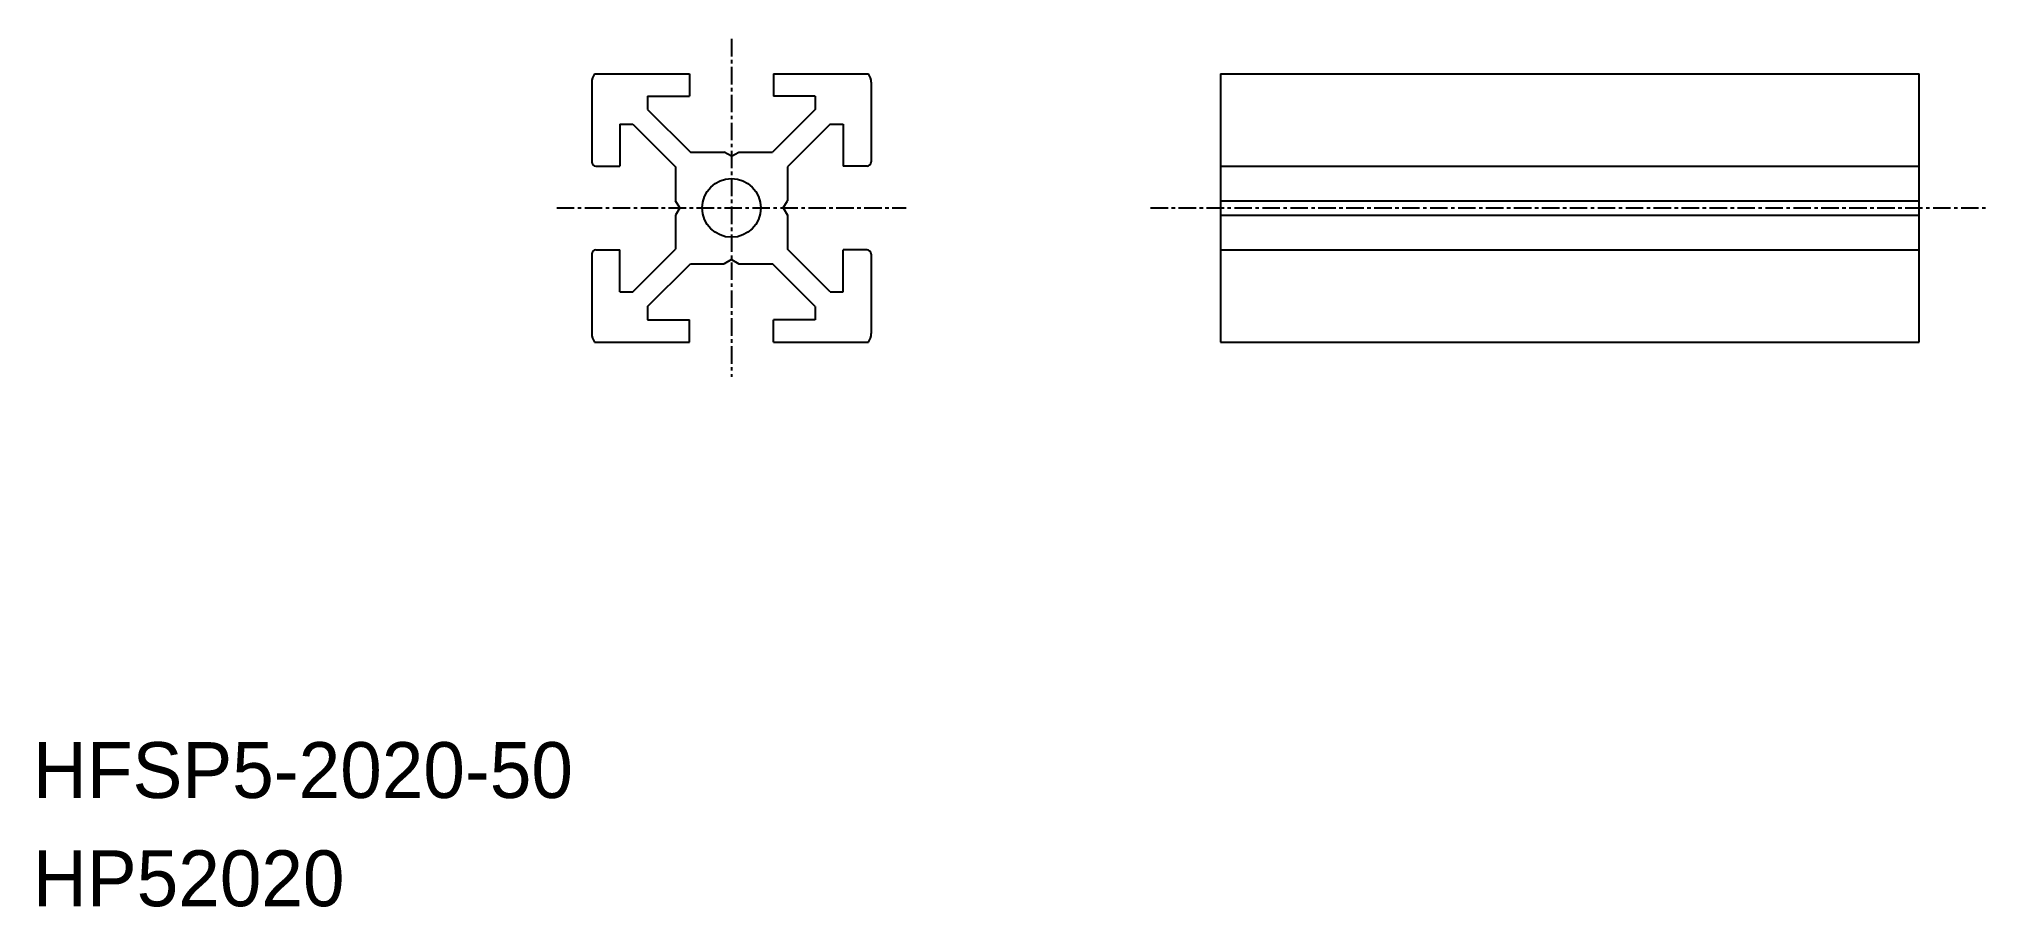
# Model space of a CAD drawing. Extents: x 0 to 140, y 0 to 62.
import ezdxf

# ---------------------------------------------------------------- set-up
doc = ezdxf.new("R2010")
doc.units = 0
doc.linetypes.add('CENTER', pattern=[2, 1.25, -0.25, 0.25, -0.25])
doc.layers.get('0').update_dxf_attribs({"linetype": 'CONTINUOUS'})
doc.layers.add('CENTER', color=1, linetype='CENTER')

msp = doc.modelspace()

# ---------------------------------------------------------------- linework, layer by layer
at = {"color": 7, "linetype": 'CONTINUOUS'}
for p, q in [((40, 59), (40, 53.3)), ((40.2, 59.6), (47, 59.6)), ((47, 59.6), (47, 58)), ((53, 59.6), (59.8, 59.6)), ((53, 59.6), (53, 58)), ((60, 59), (60, 53.3)), ((85, 59.6), (85, 40.4)), ((85, 59.6), (135, 59.6)), ((135, 40.4), (135, 59.6)), ((44, 58), (47, 58)), ((44, 58), (44, 57.06)), ((56, 58), (53, 58)), ((56, 58), (56, 57.06)), ((42, 56), (42, 53)), ((42, 56), (42.94, 56)), ((42.94, 56), (46, 52.94)), ((44, 57.06), (47.06, 54)), ((56, 57.06), (52.94, 54)), ((57.06, 56), (54, 52.94)), ((57.06, 56), (58, 56)), ((58, 56), (58, 53)), ((47.06, 54), (49.48, 54)), ((50, 53.7), (49.48, 54)), ((50, 53.7), (50.52, 54)), ((50.52, 54), (52.94, 54)), ((40.3, 53), (42, 53)), ((46, 52.94), (46, 50.52)), ((54, 52.94), (54, 50.52)), ((59.7, 53), (58, 53)), ((85, 53), (135, 53)), ((46.3, 50), (46, 50.52)), ((53.7, 50), (54, 50.52)), ((85, 50.52), (135, 50.52)), ((46.3, 50), (46, 49.48)), ((46, 49.48), (46, 47.06)), ((53.7, 50), (54, 49.48)), ((54, 49.48), (54, 47.06)), ((85, 49.48), (135, 49.48)), ((40, 46.7), (40, 41)), ((40.3, 47), (42, 47)), ((42, 44), (42, 47)), ((42.94, 44), (46, 47.06)), ((50, 46.3), (49.48, 46)), ((50, 46.3), (50.52, 46)), ((57.06, 44), (54, 47.06)), ((58, 44), (58, 47)), ((59.7, 47), (58, 47)), ((60, 46.7), (60, 41)), ((85, 47), (135, 47)), ((44, 42.94), (47.06, 46)), ((47.06, 46), (49.48, 46)), ((50.52, 46), (52.94, 46)), ((56, 42.94), (52.94, 46)), ((42, 44), (42.94, 44)), ((57.06, 44), (58, 44)), ((44, 42.94), (44, 42)), ((44, 42), (47, 42)), ((47, 40.4), (47, 42)), ((56, 42), (53, 42)), ((53, 40.4), (53, 42)), ((56, 42.94), (56, 42)), ((40.2, 40.4), (47, 40.4)), ((43.85, 40.4), (43.85, 40.4)), ((53, 40.4), (59.8, 40.4)), ((85, 40.4), (135, 40.4))]:
    msp.add_line(p, q, dxfattribs=at)
msp.add_circle((50, 50), 2.1, dxfattribs=at)
for centre, radius, start, end in [((41, 59), 1, 143.1301, 180), ((59, 59), 1, 0, 36.8699), ((40.3, 53.3), 0.3, 180, 270), ((59.7, 53.3), 0.3, 270, 0), ((40.3, 46.7), 0.3, 90, 180), ((59.7, 46.7), 0.3, 0, 90), ((41, 41), 1, 180, 216.8699), ((59, 41), 1, 323.1301, 360)]:
    msp.add_arc(centre, radius, start, end, dxfattribs=at)
at = {"layer": 'CENTER', "color": 1, "linetype": 'CENTER'}
for p, q in [((50, 62.1), (50, 37.9)), ((37.5, 50), (62.5, 50)), ((80, 50), (140, 50))]:
    msp.add_line(p, q, dxfattribs=at)

# ---------------------------------------------------------------- texts
at = {"color": 7, "linetype": 'CONTINUOUS'}
for s, p in [('HFSP5-2020-50', (0, 7.75)), ('HP52020', (0, 0))]:
    msp.add_text(s, height=4, dxfattribs=at).set_placement(p)

doc.saveas('drawing.dxf')
